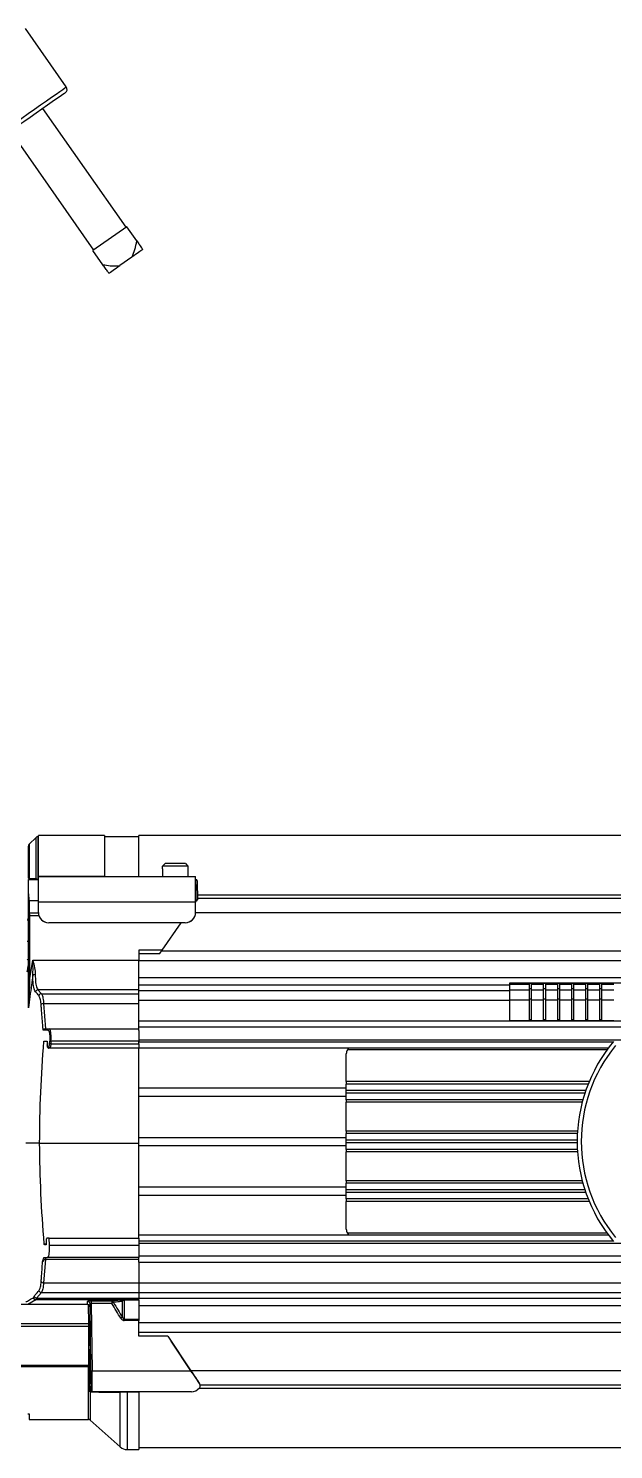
# Model space of a CAD drawing. Extents: x 7 to 135, y 1 to 99.
# Drawn here: x 16.62 to 23.69, y 41.61 to 58.79 of the extents above; entities that cross this region are included whole.
import ezdxf

# ---------------------------------------------------------------- set-up
doc = ezdxf.new("R2010")
doc.units = 0
doc.header["$MEASUREMENT"] = 0
doc.layers.add('OBJECT', color=7, linetype='CONTINUOUS')

msp = doc.modelspace()

# ---------------------------------------------------------------- linework, layer by layer
at = {"layer": 'OBJECT'}
for p, q in [((17.075, 58.079), (16.58, 58.787)), ((17.798, 56.383), (16.792, 57.82)), ((16.399, 57.544), (17.405, 56.108)), ((17.806, 56.389), (17.397, 56.102)), ((17.926, 56.217), (17.806, 56.389)), ((17.517, 55.93), (17.397, 56.102)), ((17.867, 56.023), (17.72, 55.919)), ((16.709, 49.006), (16.626, 48.923)), ((16.709, 48.509), (16.709, 49.006)), ((16.737, 49.015), (16.73, 49.015)), ((16.73, 49.015), (16.73, 48.502)), ((17.537, 49.028), (16.737, 49.028)), ((16.737, 48.538), (16.737, 49.028)), ((17.537, 49.028), (17.537, 48.538)), ((17.951, 49.015), (17.537, 49.015)), ((32.976, 49.028), (17.951, 49.028)), ((17.951, 48.533), (17.951, 49.028)), ((16.617, 48.527), (16.617, 48.902)), ((16.626, 48.923), (16.626, 48.509)), ((18.236, 48.627), (18.236, 48.533)), ((18.236, 48.627), (18.239, 48.627)), ((18.239, 48.659), (18.271, 48.69)), ((18.545, 48.659), (18.239, 48.659)), ((18.239, 48.627), (18.239, 48.659)), ((18.514, 48.69), (18.271, 48.69)), ((18.514, 48.69), (18.545, 48.659)), ((18.545, 48.659), (18.545, 48.627)), ((18.545, 48.627), (18.549, 48.627)), ((18.549, 48.533), (18.549, 48.627)), ((16.617, 48.497), (16.737, 48.497)), ((16.617, 48.323), (16.617, 48.497)), ((16.73, 48.502), (16.73, 48.497)), ((16.73, 48.502), (16.737, 48.502)), ((16.737, 48.533), (16.737, 48.538)), ((16.737, 48.538), (17.537, 48.538)), ((16.737, 48.226), (16.737, 48.533)), ((16.737, 48.533), (18.637, 48.533)), ((17.537, 48.538), (17.537, 48.533)), ((18.637, 48.226), (18.637, 48.533)), ((18.637, 48.497), (18.641, 48.497)), ((16.617, 47.276), (16.617, 48.323)), ((18.659, 48.312), (33.14, 48.312)), ((16.625, 48.243), (16.737, 48.243)), ((16.737, 48.226), (18.637, 48.226)), ((16.737, 48.1), (16.737, 48.226)), ((18.637, 48.243), (18.645, 48.243)), ((18.637, 48.223), (18.645, 48.234)), ((18.637, 48.1), (18.637, 48.226)), ((18.645, 48.234), (18.645, 48.243)), ((18.659, 48.273), (33.14, 48.273)), ((16.738, 48.089), (16.626, 48.089)), ((16.632, 48.062), (16.632, 47.276)), ((16.632, 48.062), (16.743, 48.062)), ((16.737, 48.099), (16.737, 48.1)), ((18.512, 47.975), (16.862, 47.975)), ((16.862, 47.975), (16.862, 47.974)), ((18.512, 47.974), (16.862, 47.974)), ((18.233, 47.645), (18.464, 47.974)), ((18.512, 47.974), (18.512, 47.975)), ((18.637, 48.1), (18.637, 48.099)), ((18.637, 48.098), (33.14, 48.098)), ((18.233, 47.645), (17.951, 47.645)), ((17.951, 47.645), (17.951, 47.602)), ((17.951, 47.602), (17.951, 47.523)), ((17.951, 47.602), (18.203, 47.602)), ((18.203, 47.602), (18.233, 47.645)), ((18.226, 47.636), (33.515, 47.636)), ((16.632, 47.276), (16.669, 47.523)), ((16.669, 47.523), (17.951, 47.523)), ((17.951, 47.414), (17.951, 47.523)), ((17.951, 47.517), (33.515, 47.517)), ((17.951, 47.311), (17.951, 47.414)), ((17.951, 47.224), (17.951, 47.311)), ((17.951, 47.311), (33.515, 47.311)), ((16.732, 47.165), (16.774, 47.117)), ((17.951, 47.165), (16.732, 47.165)), ((16.774, 47.117), (17.951, 47.117)), ((17.951, 47.157), (17.951, 47.224)), ((17.951, 47.224), (22.434, 47.224)), ((17.951, 47.039), (17.951, 47.157)), ((17.951, 47.157), (22.434, 47.157)), ((22.434, 47.249), (25.109, 47.249)), ((22.434, 47.231), (22.434, 47.249)), ((22.434, 47.231), (22.672, 47.231)), ((22.434, 47.164), (22.434, 47.231)), ((22.434, 47.164), (22.672, 47.164)), ((22.434, 47.043), (22.434, 47.164)), ((22.697, 47.24), (22.672, 47.24)), ((22.672, 47.174), (22.672, 47.24)), ((22.697, 47.174), (22.672, 47.174)), ((22.672, 47.049), (22.672, 47.174)), ((22.697, 47.174), (22.697, 47.24)), ((22.697, 47.231), (22.842, 47.231)), ((22.697, 47.049), (22.697, 47.174)), ((22.697, 47.164), (22.842, 47.164)), ((22.867, 47.24), (22.842, 47.24)), ((22.842, 47.174), (22.842, 47.24)), ((22.867, 47.174), (22.842, 47.174)), ((22.842, 47.049), (22.842, 47.174)), ((22.867, 47.174), (22.867, 47.24)), ((22.867, 47.231), (23.012, 47.231)), ((22.867, 47.049), (22.867, 47.174)), ((22.867, 47.164), (23.012, 47.164)), ((23.037, 47.24), (23.012, 47.24)), ((23.012, 47.174), (23.012, 47.24)), ((23.037, 47.174), (23.012, 47.174)), ((23.012, 47.049), (23.012, 47.174)), ((23.037, 47.174), (23.037, 47.24)), ((23.037, 47.231), (23.182, 47.231)), ((23.037, 47.049), (23.037, 47.174)), ((23.037, 47.164), (23.182, 47.164)), ((23.207, 47.24), (23.182, 47.24)), ((23.182, 47.174), (23.182, 47.24)), ((23.207, 47.174), (23.182, 47.174)), ((23.182, 47.049), (23.182, 47.174)), ((23.207, 47.174), (23.207, 47.24)), ((23.207, 47.231), (23.352, 47.231)), ((23.207, 47.049), (23.207, 47.174)), ((23.207, 47.164), (23.352, 47.164)), ((23.377, 47.24), (23.352, 47.24)), ((23.352, 47.174), (23.352, 47.24)), ((23.377, 47.174), (23.352, 47.174)), ((23.352, 47.049), (23.352, 47.174)), ((23.377, 47.174), (23.377, 47.24)), ((23.377, 47.231), (23.522, 47.231)), ((23.377, 47.049), (23.377, 47.174)), ((23.377, 47.164), (23.522, 47.164)), ((23.547, 47.24), (23.522, 47.24)), ((23.522, 47.174), (23.522, 47.24)), ((23.547, 47.174), (23.522, 47.174)), ((23.522, 47.049), (23.522, 47.174)), ((23.547, 47.174), (23.547, 47.24)), ((23.547, 47.231), (23.692, 47.231)), ((23.547, 47.049), (23.547, 47.174)), ((23.547, 47.164), (23.692, 47.164)), ((16.617, 46.958), (16.617, 46.96)), ((16.617, 46.958), (16.617, 46.96)), ((16.617, 46.958), (16.617, 46.958)), ((16.617, 46.958), (16.617, 46.958)), ((16.8, 46.999), (16.824, 46.691)), ((16.8, 46.999), (17.951, 46.999)), ((17.951, 46.79), (17.951, 47.039)), ((17.951, 47.039), (22.434, 47.039)), ((22.434, 46.794), (22.434, 47.043)), ((22.434, 47.043), (22.672, 47.043)), ((22.697, 47.049), (22.672, 47.049)), ((22.672, 46.8), (22.672, 47.049)), ((22.697, 46.8), (22.697, 47.049)), ((22.697, 47.043), (22.842, 47.043)), ((22.867, 47.049), (22.842, 47.049)), ((22.842, 46.8), (22.842, 47.049)), ((22.867, 46.8), (22.867, 47.049)), ((22.867, 47.043), (23.012, 47.043)), ((23.037, 47.049), (23.012, 47.049)), ((23.012, 46.8), (23.012, 47.049)), ((23.037, 46.8), (23.037, 47.049)), ((23.037, 47.043), (23.182, 47.043)), ((23.207, 47.049), (23.182, 47.049)), ((23.182, 46.8), (23.182, 47.049)), ((23.207, 46.8), (23.207, 47.049)), ((23.207, 47.043), (23.352, 47.043)), ((23.377, 47.049), (23.352, 47.049)), ((23.352, 46.8), (23.352, 47.049)), ((23.377, 46.8), (23.377, 47.049)), ((23.377, 47.043), (23.522, 47.043)), ((23.547, 47.049), (23.522, 47.049)), ((23.522, 46.8), (23.522, 47.049)), ((23.547, 46.8), (23.547, 47.049)), ((23.547, 47.043), (23.692, 47.043)), ((17.951, 46.711), (17.951, 46.79)), ((17.951, 46.79), (24.161, 46.79)), ((22.434, 46.79), (22.434, 46.794)), ((22.434, 46.794), (22.672, 46.794)), ((22.434, 46.79), (24.161, 46.79)), ((22.672, 46.794), (22.672, 46.8)), ((22.697, 46.8), (22.672, 46.8)), ((22.697, 46.794), (22.697, 46.8)), ((22.697, 46.794), (22.842, 46.794)), ((22.842, 46.794), (22.842, 46.8)), ((22.867, 46.8), (22.842, 46.8)), ((22.867, 46.794), (22.867, 46.8)), ((22.867, 46.794), (23.012, 46.794)), ((23.012, 46.794), (23.012, 46.8)), ((23.037, 46.8), (23.012, 46.8)), ((23.037, 46.794), (23.037, 46.8)), ((23.037, 46.794), (23.182, 46.794)), ((23.182, 46.794), (23.182, 46.8)), ((23.207, 46.8), (23.182, 46.8)), ((23.207, 46.794), (23.207, 46.8)), ((23.207, 46.794), (23.352, 46.794)), ((23.352, 46.794), (23.352, 46.8)), ((23.377, 46.8), (23.352, 46.8)), ((23.377, 46.794), (23.377, 46.8)), ((23.377, 46.794), (23.522, 46.794)), ((23.522, 46.794), (23.522, 46.8)), ((23.547, 46.8), (23.522, 46.8)), ((23.547, 46.794), (23.547, 46.8)), ((23.547, 46.794), (23.692, 46.794)), ((16.866, 46.691), (17.951, 46.691)), ((24.052, 46.711), (17.951, 46.711)), ((17.951, 46.67), (17.951, 46.711)), ((17.951, 46.67), (17.951, 46.544)), ((16.844, 46.541), (16.842, 46.511)), ((16.876, 46.46), (16.863, 46.46)), ((16.873, 46.512), (16.875, 46.544)), ((17.951, 46.46), (16.876, 46.46)), ((16.889, 46.544), (16.887, 46.511)), ((16.887, 46.511), (17.951, 46.511)), ((17.951, 46.544), (16.889, 46.544)), ((17.951, 46.561), (23.883, 46.561)), ((17.951, 46.511), (17.951, 46.544)), ((17.951, 46.534), (23.683, 46.534)), ((17.951, 46.511), (17.951, 46.46)), ((17.951, 46.459), (17.951, 46.46)), ((23.623, 46.459), (17.951, 46.459)), ((17.951, 45.98), (17.951, 46.459)), ((23.609, 46.439), (20.471, 46.439)), ((20.458, 46.056), (20.458, 46.389)), ((23.392, 46.056), (20.458, 46.056)), ((20.458, 46.056), (20.458, 46.025)), ((17.951, 45.98), (20.458, 45.98)), ((17.951, 45.88), (17.951, 45.98)), ((17.951, 45.88), (20.458, 45.88)), ((17.951, 45.38), (17.951, 45.88)), ((20.458, 45.946), (20.458, 46.025)), ((23.38, 46.025), (20.458, 46.025)), ((23.35, 45.946), (20.458, 45.946)), ((20.458, 45.914), (20.458, 45.946)), ((20.458, 45.835), (20.458, 45.914)), ((23.34, 45.914), (20.458, 45.914)), ((23.316, 45.835), (20.458, 45.835)), ((20.458, 45.835), (20.458, 45.804)), ((23.307, 45.804), (20.458, 45.804)), ((20.458, 45.456), (20.458, 45.804)), ((17.951, 45.38), (20.458, 45.38)), ((17.951, 45.28), (17.951, 45.38)), ((23.251, 45.456), (20.458, 45.456)), ((20.458, 45.456), (20.458, 45.425)), ((20.458, 45.346), (20.458, 45.425)), ((23.249, 45.425), (20.458, 45.425)), ((16.752, 45.31), (16.587, 45.31)), ((16.752, 45.31), (16.587, 45.31)), ((16.752, 45.31), (17.951, 45.31)), ((17.951, 45.28), (20.458, 45.28)), ((17.951, 44.78), (17.951, 45.28)), ((23.247, 45.346), (20.458, 45.346)), ((20.458, 45.314), (20.458, 45.346)), ((20.458, 45.235), (20.458, 45.314)), ((23.247, 45.314), (20.458, 45.314)), ((23.249, 45.235), (20.458, 45.235)), ((20.458, 45.235), (20.458, 45.204)), ((23.251, 45.204), (20.458, 45.204)), ((20.458, 44.856), (20.458, 45.204)), ((23.307, 44.856), (20.458, 44.856)), ((20.458, 44.856), (20.458, 44.825)), ((17.951, 44.78), (20.458, 44.78)), ((17.951, 44.68), (17.951, 44.78)), ((17.951, 44.68), (20.458, 44.68)), ((17.951, 44.201), (17.951, 44.68)), ((20.458, 44.746), (20.458, 44.825)), ((23.316, 44.825), (20.458, 44.825)), ((23.34, 44.746), (20.458, 44.746)), ((20.458, 44.714), (20.458, 44.746)), ((20.458, 44.635), (20.458, 44.714)), ((23.35, 44.714), (20.458, 44.714)), ((23.38, 44.635), (20.458, 44.635)), ((20.458, 44.635), (20.458, 44.604)), ((23.392, 44.604), (20.458, 44.604)), ((20.458, 44.271), (20.458, 44.604)), ((16.866, 44.16), (17.951, 44.16)), ((16.871, 44.076), (16.866, 44.16)), ((17.951, 44.201), (23.623, 44.201)), ((17.951, 44.16), (17.951, 44.201)), ((17.951, 44.16), (17.951, 44.076)), ((23.609, 44.221), (20.471, 44.221)), ((16.808, 44.094), (16.833, 44.094)), ((16.832, 44.111), (16.833, 44.094)), ((16.871, 44.076), (17.951, 44.076)), ((23.683, 44.126), (17.951, 44.126)), ((17.951, 44.099), (23.883, 44.099)), ((17.951, 44.076), (17.951, 43.929)), ((16.822, 43.904), (16.8, 43.621)), ((16.822, 43.904), (16.822, 43.929)), ((17.951, 43.904), (16.822, 43.904)), ((17.951, 43.929), (16.845, 43.929)), ((17.951, 43.949), (24.052, 43.949)), ((17.951, 43.929), (17.951, 43.929)), ((17.951, 43.87), (17.951, 43.929)), ((17.951, 43.87), (17.951, 43.621)), ((17.951, 43.87), (24.161, 43.87)), ((16.774, 43.503), (16.716, 43.436)), ((16.774, 43.503), (17.951, 43.503)), ((16.8, 43.621), (17.951, 43.621)), ((17.951, 43.621), (17.951, 43.503)), ((17.951, 43.621), (24.751, 43.621)), ((17.951, 43.503), (17.951, 43.436)), ((17.951, 43.503), (32.969, 43.503)), ((17.329, 43.359), (16.438, 43.359)), ((16.706, 43.417), (16.611, 43.36)), ((16.677, 43.443), (16.687, 43.462)), ((16.716, 43.436), (16.706, 43.42)), ((16.706, 43.42), (17.758, 43.42)), ((16.706, 43.42), (16.706, 43.417)), ((17.732, 43.417), (16.706, 43.417)), ((16.716, 43.436), (17.951, 43.436)), ((17.329, 43.359), (17.332, 43.396)), ((17.346, 43.129), (17.344, 43.355)), ((17.362, 43.367), (17.359, 43.331)), ((17.359, 43.331), (17.361, 43.129)), ((17.372, 42.558), (17.362, 43.367)), ((17.377, 43.402), (17.625, 43.402)), ((17.377, 43.402), (17.377, 43.372)), ((17.625, 43.372), (17.377, 43.372)), ((17.377, 43.372), (17.387, 42.558)), ((17.625, 43.402), (17.732, 43.417)), ((17.625, 43.402), (17.625, 43.372)), ((17.732, 43.417), (17.733, 43.417)), ((17.753, 43.399), (17.752, 43.399)), ((17.753, 43.205), (17.753, 43.399)), ((17.773, 43.422), (17.951, 43.422)), ((17.773, 43.422), (17.773, 43.41)), ((17.951, 43.41), (17.773, 43.41)), ((17.773, 43.41), (17.773, 43.182)), ((17.951, 43.436), (17.951, 43.422)), ((17.951, 43.436), (33.512, 43.436)), ((17.951, 43.41), (17.951, 43.422)), ((17.951, 43.41), (17.951, 43.182)), ((17.951, 43.349), (33.515, 43.349)), ((16.016, 43.129), (17.346, 43.129)), ((17.773, 43.182), (17.951, 43.182)), ((17.773, 43.166), (17.773, 43.182)), ((17.951, 43.166), (17.773, 43.166)), ((17.951, 43.182), (17.951, 43.166)), ((17.951, 42.975), (17.951, 43.166)), ((17.951, 43.143), (33.515, 43.143)), ((17.347, 43.092), (16.017, 43.092)), ((17.951, 43.024), (33.515, 43.024)), ((18.301, 42.975), (17.951, 42.975)), ((18.301, 42.975), (18.58, 42.558)), ((18.301, 42.975), (18.341, 42.916)), ((18.597, 42.533), (18.341, 42.916)), ((17.346, 42.613), (16.016, 42.613)), ((16.017, 42.627), (17.347, 42.627)), ((17.344, 42.609), (17.346, 42.613)), ((16.165, 42.609), (17.344, 42.609)), ((17.344, 42.604), (16.165, 42.604)), ((17.361, 42.599), (17.359, 42.595)), ((17.387, 42.558), (18.58, 42.558)), ((18.578, 42.562), (33.515, 42.562)), ((18.683, 42.404), (18.66, 42.44)), ((17.345, 42.316), (17.341, 42.331)), ((17.345, 41.97), (17.345, 42.316)), ((17.356, 42.317), (17.372, 42.317)), ((17.356, 42.317), (17.358, 42.31)), ((17.365, 42.302), (17.365, 41.962)), ((17.387, 42.303), (17.371, 42.303)), ((18.588, 42.303), (17.387, 42.303)), ((17.726, 41.637), (17.726, 42.297)), ((17.809, 42.303), (17.809, 42.3)), ((17.951, 42.3), (17.809, 42.3)), ((17.809, 42.3), (17.809, 41.605)), ((17.951, 42.3), (17.951, 42.303)), ((17.951, 42.3), (17.951, 41.605)), ((18.682, 42.348), (33.515, 42.348)), ((18.691, 42.387), (33.524, 42.387)), ((16.625, 41.97), (17.345, 41.97)), ((17.365, 41.962), (17.726, 41.637)), ((17.809, 41.605), (17.951, 41.605)), ((17.951, 41.632), (32.97, 41.632))]:
    msp.add_line(p, q, dxfattribs=at)
at = {"layer": 'OBJECT', "flags": 128}
for points in [[(16.107, 57.401), (16.146, 57.428), (16.194, 57.462), (16.251, 57.502), (16.315, 57.547), (16.386, 57.596), (16.46, 57.649), (16.537, 57.702), (16.615, 57.757), (16.691, 57.81), (16.765, 57.862), (16.834, 57.91), (16.897, 57.954), (16.952, 57.993), (16.998, 58.025), (17.034, 58.05), (17.059, 58.068), (17.073, 58.077), (17.075, 58.079)], [(17.063, 58.01), (17.063, 58.009), (17.053, 58.002), (17.032, 57.988), (16.999, 57.965), (16.957, 57.935), (16.905, 57.899), (16.846, 57.858), (16.78, 57.812), (16.71, 57.762), (16.637, 57.711), (16.563, 57.659), (16.489, 57.608), (16.418, 57.558), (16.352, 57.512), (16.292, 57.47), (16.239, 57.433), (16.196, 57.402), (16.162, 57.379)], [(17.998, 56.114), (17.989, 56.108), (17.977, 56.1), (17.963, 56.09), (17.948, 56.079), (17.93, 56.066), (17.91, 56.053), (17.889, 56.038), (17.867, 56.023)], [(17.589, 55.828), (17.598, 55.834), (17.61, 55.842), (17.624, 55.852), (17.64, 55.863), (17.657, 55.876), (17.677, 55.889), (17.698, 55.904), (17.72, 55.919)], [(18.645, 48.243), (18.644, 48.293), (18.643, 48.341), (18.643, 48.385), (18.642, 48.423), (18.641, 48.455), (18.641, 48.478), (18.641, 48.493), (18.641, 48.497)], [(18.656, 48.483), (18.656, 48.478), (18.656, 48.466), (18.656, 48.445), (18.657, 48.417), (18.657, 48.382), (18.658, 48.343), (18.659, 48.3), (18.66, 48.255)], [(18.651, 48.243), (18.649, 48.24), (18.647, 48.237), (18.645, 48.234)], [(16.602, 47.528), (16.605, 47.529), (16.608, 47.529), (16.611, 47.53), (16.613, 47.531), (16.615, 47.533), (16.616, 47.534), (16.617, 47.536), (16.617, 47.538)], [(16.849, 46.476), (16.856, 46.476), (16.861, 46.476)], [(17.362, 43.082), (17.361, 43.084), (17.361, 43.086), (17.359, 43.087), (17.357, 43.089), (17.355, 43.09), (17.352, 43.091), (17.35, 43.091), (17.347, 43.092)], [(16.627, 42.034), (16.626, 41.998), (16.625, 41.977), (16.625, 41.97)]]:
    msp.add_lwpolyline(points, dxfattribs=at)
at = {"layer": 'OBJECT'}
for centre, radius, start, end in [((17.034, 58.051), 0.05, 305, 35), ((16.73, 48.985), 0.03, 90, 135), ((16.647, 48.902), 0.03, 135, 180), ((16.603, 48.525), 0.0279, 299.7453, 324.1563), ((16.687, 48.523), 0.026, 270.9613, 326.4778), ((18.641, 48.482), 0.015, 1, 90), ((18.657, 47.576), 0.667, 90.4498, 91.0128), ((16.602, 48.025), 0.015, 269.9947, 359.9986), ((16.862, 48.1), 0.125, 180.0043, 270.0045), ((16.862, 48.099), 0.125, 180.0044, 270.0043), ((18.512, 48.1), 0.125, 269.9955, 359.9957), ((18.512, 48.099), 0.125, 269.9957, 359.9956), ((16.604, 47.764), 0.0134, 261.7985, 348.2604), ((16.629, 47.061), 0.215, 89.0015, 92.9994), ((16.695, 47.315), 0.0337, 82.2582, 136.3967), ((16.734, 47.134), 0.0311, 92.8933, 169.6359), ((16.775, 47.086), 0.0311, 93.0122, 170.0561), ((16.798, 46.966), 0.0329, 86.9804, 145.8393), ((16.866, 46.676), 0.0147, 90.8128, 176.2469), ((16.863, 46.475), 0.0148, 175.1373, 268.9777), ((16.876, 46.475), 0.0148, 175.1822, 268.9752), ((16.86, 46.162), 0.35, 85.6259, 87.9997), ((16.862, 46.195), 0.35, 85.5197, 87.8954), ((20.558, 46.389), 0.1, 150.0194, 180), ((20.558, 46.389), 0.1, 135.5564, 150.0194), ((25.127, 45.33), 1.88, 139.9797, 220.0203), ((25.127, 45.33), 1.83, 140.7055, 219.2945), ((20.558, 44.271), 0.1, 180, 210), ((20.558, 44.271), 0.1, 210, 224.4671), ((16.775, 43.534), 0.0311, 189.944, 266.9881), ((16.798, 43.654), 0.0329, 214.1608, 273.019), ((16.708, 43.451), 0.0316, 196.1308, 267.5029), ((16.707, 43.447), 0.0304, 188.6581, 267.9233), ((16.717, 43.467), 0.031, 190.5377, 267.157), ((17.332, 43.366), 0.0299, 1.0163, 90.1185), ((17.62, 43.376), 0.0261, 17.5853, 79.3111), ((18.306, 42.203), 1.353, 119.2339, 120.2129), ((17.727, 43.391), 0.0262, 16.6677, 78.9656), ((17.728, 43.391), 0.0264, 17.0332, 78.6919), ((17.733, 43.395), 0.0351, 21.1953, 44.1065), ((17.353, 42.908), 0.221, 87.7647, 91.6492), ((18.446, 42.044), 1.353, 120.8323, 121.8276), ((17.346, 42.598), 0.015, 0.723, 89.9874), ((17.348, 42.613), 0.0137, 9.5161, 96.1733), ((17.344, 42.594), 0.015, 0.7224, 89.988), ((17.345, 42.59), 0.0139, 7.6802, 95.0603), ((17.381, 42.779), 0.221, 267.7653, 271.6486), ((17.342, 42.316), 0.0143, 4.4607, 92.8146), ((17.347, 42.303), 0.0132, 31.4183, 98.1574), ((17.36, 42.301), 0.00524, 18.6921, 55.8601), ((17.371, 42.29), 0.0129, 37.7391, 89.2434), ((17.387, 42.318), 0.015, 180.7058, 269.9978), ((17.715, 42.29), 0.0121, 31.1643, 88.424), ((17.345, 41.94), 0.03, 48, 90), ((17.809, 41.73), 0.125, 228, 270)]:
    msp.add_arc(centre, radius, start, end, dxfattribs=at)
for centre, major_axis, ratio, start_param, end_param in [((16.632, 52.935), (0, 5.333), 0.002813, 2.646396, 2.711134), ((17.329, 43.329), (0.0024, 0.0302), 0.990393, 5.843754, 6.360866), ((17.377, 43.396), (0.045, 0), 0.122815, 1.572523, 3.130765), ((17.377, 43.366), (0.015, -0.0005), 0.402762, 1.588539, 3.146781), ((17.345, 43.13), (-0.0009, 0.06), 0.015425, 4.020593, 4.694698), ((17.36, 43.13), (-0.0009, 0.075), 0.012341, 4.020679, 4.694783), ((17.285, 45.33), (-0.044, 3.51), 0.012393, 3.833308, 4.020677), ((17.3, 45.33), (-0.044, 3.525), 0.012341, 3.934908, 4.020679), ((17.366, 42.662), (-0.003, 0.25), 0.012341, 0.899271, 6.954406), ((17.3, 45.33), (-0.044, 3.525), 0.012341, 3.833309, 3.918769), ((17.345, 42.673), (-0.0009, 0.06), 0.015425, 3.158808, 3.833223), ((17.36, 42.673), (-0.0009, 0.075), 0.012341, 3.158894, 3.833309), ((17.285, 45.33), (-0.042, 3.36), 0.012396, 3.608985, 3.765748), ((17.344, 42.579), (-0.0002, 0.03), 0.006171, 0.017415, 0.624271), ((17.3, 45.33), (-0.042, 3.375), 0.012341, 3.608987, 3.76575), ((17.359, 42.58), (-0.0002, 0.015), 0.012341, 0.017301, 0.624157), ((17.369, 42.562), (-0.003, 0.245), 0.012341, 3.14144, 4.694783), ((17.384, 42.563), (-0.003, 0.26), 0.011629, 3.141457, 4.6948), ((18.58, 42.563), (-0.174, 0.26), 0.008062, 1.582865, 2.220336), ((18.597, 42.536), (-0.11, 0.165), 0.008062, 1.582865, 2.18269), ((18.588, 42.563), (0, 0.26), 0.639661, 3.141593, 3.755929)]:
    msp.add_ellipse(centre, major_axis=major_axis, ratio=ratio, start_param=start_param, end_param=end_param, dxfattribs=at)
for points, knots in [([(17.867, 56.023), (17.881, 56.053), (17.908, 56.115), (17.92, 56.182), (17.926, 56.217)], [0, 0, 0, 0, 0.480505, 1, 1, 1, 1]), ([(17.926, 56.217), (17.937, 56.202), (17.96, 56.169), (17.985, 56.134), (17.996, 56.118), (17.998, 56.114)], [0, 0, 0, 0, 0.3769519, 0.8637501, 1, 1, 1, 1]), ([(17.517, 55.93), (17.546, 55.926), (17.606, 55.916), (17.674, 55.913), (17.712, 55.918), (17.72, 55.919)], [0, 0, 0, 0, 0.43872, 0.883112, 1, 1, 1, 1]), ([(17.589, 55.828), (17.585, 55.833), (17.574, 55.849), (17.549, 55.884), (17.528, 55.915), (17.517, 55.93)], [0, 0, 0, 0, 0.205666, 0.600109, 1, 1, 1, 1]), ([(16.617, 48.527), (16.618, 48.525), (16.618, 48.518), (16.623, 48.512), (16.626, 48.509)], [0, 0, 0, 0, 0.430842, 1, 1, 1, 1]), ([(16.617, 48.514), (16.617, 48.519), (16.617, 48.523), (16.617, 48.527), (16.617, 48.527)], [0, 0, 0, 0, 0.984388, 1, 1, 1, 1]), ([(16.626, 48.509), (16.635, 48.509), (16.661, 48.509), (16.689, 48.509), (16.709, 48.509)], [0, 0, 0, 0, 0.317174, 1, 1, 1, 1]), ([(16.709, 48.509), (16.71, 48.508), (16.712, 48.506), (16.717, 48.504), (16.723, 48.502), (16.727, 48.502), (16.729, 48.502), (16.73, 48.502)], [0, 0, 0, 0, 0.266162, 0.648888, 0.85682, 0.941656, 1, 1, 1, 1]), ([(16.617, 48.323), (16.618, 48.314), (16.62, 48.288), (16.623, 48.26), (16.625, 48.243)], [0, 0, 0, 0, 0.364087, 1, 1, 1, 1]), ([(18.66, 48.255), (18.66, 48.254), (18.659, 48.254), (18.658, 48.252), (18.655, 48.248), (18.653, 48.245), (18.651, 48.243)], [0, 0, 0, 0, 0.176636, 0.351696, 0.634342, 1, 1, 1, 1]), ([(16.617, 48.025), (16.617, 48.024), (16.617, 48.022), (16.613, 48.019), (16.608, 48.017), (16.605, 48.016), (16.604, 48.016)], [0, 0, 0, 0, 0.223029, 0.632159, 0.914543, 1, 1, 1, 1]), ([(16.626, 48.089), (16.628, 48.08), (16.63, 48.071), (16.632, 48.062), (16.632, 48.062)], [0, 0, 0, 0, 0.976643, 1, 1, 1, 1]), ([(16.602, 47.38), (16.605, 47.395), (16.608, 47.416), (16.613, 47.439), (16.615, 47.448), (16.616, 47.453), (16.616, 47.454), (16.617, 47.455), (16.617, 47.455), (16.617, 47.455), (16.617, 47.454), (16.617, 47.454), (16.617, 47.453)], [0, 0, 0, 0, 0.555377, 0.755678, 0.855921, 0.906159, 0.931393, 0.942807, 0.954331, 0.964422, 0.978317, 1, 1, 1, 1]), ([(16.669, 47.523), (16.669, 47.523), (16.677, 47.492), (16.694, 47.432), (16.698, 47.376), (16.7, 47.349)], [0, 0, 0, 0, 0.004206, 0.5141, 1, 1, 1, 1]), ([(16.671, 47.339), (16.672, 47.368), (16.674, 47.428), (16.67, 47.491), (16.669, 47.523), (16.669, 47.523)], [0, 0, 0, 0, 0.4827772, 0.9956769, 1, 1, 1, 1]), ([(16.617, 46.96), (16.617, 46.961), (16.617, 46.968), (16.617, 46.984), (16.617, 47.057), (16.617, 47.156), (16.617, 47.246), (16.617, 47.276)], [0, 0, 0, 0, 0.014234, 0.068612, 0.151705, 0.717441, 1, 1, 1, 1]), ([(16.671, 47.339), (16.665, 47.3), (16.646, 47.168), (16.63, 47.037), (16.618, 46.945)], [0, 0, 0, 0, 0.298972, 1, 1, 1, 1]), ([(16.632, 47.276), (16.631, 47.246), (16.627, 47.157), (16.623, 47.059), (16.62, 46.986), (16.619, 46.968), (16.618, 46.956), (16.618, 46.949), (16.618, 46.946), (16.618, 46.945)], [0, 0, 0, 0, 0.268658, 0.805903, 0.884275, 0.935243, 0.969752, 0.993306, 1, 1, 1, 1]), ([(16.703, 47.139), (16.698, 47.147), (16.686, 47.166), (16.672, 47.229), (16.671, 47.302), (16.671, 47.339)], [0, 0, 0, 0, 0.225818, 0.612729, 1, 1, 1, 1]), ([(16.7, 47.349), (16.7, 47.315), (16.701, 47.248), (16.715, 47.189), (16.727, 47.172), (16.732, 47.165)], [0, 0, 0, 0, 0.38674, 0.7737, 1, 1, 1, 1]), ([(16.745, 47.092), (16.741, 47.096), (16.727, 47.112), (16.713, 47.128), (16.703, 47.139)], [0, 0, 0, 0, 0.283442, 1, 1, 1, 1]), ([(16.771, 46.985), (16.771, 46.988), (16.769, 47.016), (16.762, 47.062), (16.75, 47.082), (16.745, 47.092)], [0, 0, 0, 0, 0.055698, 0.528179, 1, 1, 1, 1]), ([(16.774, 47.117), (16.779, 47.106), (16.791, 47.084), (16.798, 47.033), (16.8, 47.002), (16.8, 46.999)], [0, 0, 0, 0, 0.471497, 0.944245, 1, 1, 1, 1]), ([(16.618, 46.945), (16.618, 46.945), (16.617, 46.949), (16.617, 46.954), (16.617, 46.958)], [0, 0, 0, 0, 0.03308, 1, 1, 1, 1]), ([(16.795, 46.677), (16.795, 46.682), (16.793, 46.703), (16.785, 46.788), (16.777, 46.886), (16.772, 46.968), (16.771, 46.985)], [0, 0, 0, 0, 0.044596, 0.202192, 0.832595, 1, 1, 1, 1]), ([(16.795, 46.677), (16.795, 46.677), (16.796, 46.679), (16.797, 46.682), (16.801, 46.687), (16.808, 46.69), (16.812, 46.691), (16.815, 46.691)], [0, 0, 0, 0, 0.008356, 0.186426, 0.481884, 0.747042, 1, 1, 1, 1]), ([(16.851, 46.677), (16.85, 46.677), (16.831, 46.677), (16.813, 46.677), (16.795, 46.677)], [0, 0, 0, 0, 0.063733, 1, 1, 1, 1]), ([(16.815, 46.691), (16.83, 46.691), (16.847, 46.691), (16.864, 46.691), (16.866, 46.691)], [0, 0, 0, 0, 0.930023, 1, 1, 1, 1]), ([(16.851, 46.677), (16.854, 46.676), (16.86, 46.675), (16.868, 46.658), (16.874, 46.628), (16.877, 46.589), (16.876, 46.559), (16.875, 46.544)], [0, 0, 0, 0, 0.161508, 0.374624, 0.583394, 0.791695, 1, 1, 1, 1]), ([(16.889, 46.544), (16.89, 46.56), (16.892, 46.593), (16.889, 46.636), (16.883, 46.669), (16.875, 46.688), (16.868, 46.69), (16.866, 46.691)], [0, 0, 0, 0, 0.208662, 0.417283, 0.626122, 0.838941, 1, 1, 1, 1]), ([(16.752, 45.31), (16.755, 45.515), (16.76, 45.926), (16.789, 46.336), (16.804, 46.541)], [0, 0, 0, 0, 0.499601, 1, 1, 1, 1]), ([(16.804, 46.541), (16.811, 46.541), (16.825, 46.541), (16.839, 46.541), (16.844, 46.541)], [0, 0, 0, 0, 0.571196, 1, 1, 1, 1]), ([(16.842, 46.511), (16.842, 46.506), (16.841, 46.496), (16.843, 46.481), (16.845, 46.471), (16.852, 46.464), (16.858, 46.46), (16.862, 46.46), (16.863, 46.46)], [0, 0, 0, 0, 0.199511, 0.422181, 0.692012, 0.819189, 0.932948, 1, 1, 1, 1]), ([(16.842, 46.511), (16.842, 46.509), (16.842, 46.502), (16.842, 46.493), (16.843, 46.483), (16.846, 46.477), (16.848, 46.476), (16.849, 46.476)], [0, 0, 0, 0, 0.131882, 0.34099, 0.55715, 0.778708, 1, 1, 1, 1]), ([(16.861, 46.476), (16.862, 46.476), (16.864, 46.477), (16.867, 46.481), (16.869, 46.49), (16.872, 46.5), (16.872, 46.508), (16.873, 46.512)], [0, 0, 0, 0, 0.160433, 0.37763, 0.588082, 0.793922, 1, 1, 1, 1]), ([(16.887, 46.511), (16.887, 46.505), (16.886, 46.494), (16.884, 46.479), (16.881, 46.468), (16.878, 46.461), (16.876, 46.46), (16.876, 46.46)], [0, 0, 0, 0, 0.207762, 0.414246, 0.624283, 0.84038, 1, 1, 1, 1]), ([(16.808, 44.094), (16.793, 44.296), (16.762, 44.701), (16.756, 45.107), (16.752, 45.31)], [0, 0, 0, 0, 0.499636, 1, 1, 1, 1]), ([(16.841, 44.16), (16.84, 44.159), (16.837, 44.158), (16.833, 44.149), (16.831, 44.136), (16.831, 44.123), (16.832, 44.114), (16.832, 44.111)], [0, 0, 0, 0, 0.223869, 0.447946, 0.666477, 0.87781, 1, 1, 1, 1]), ([(16.866, 44.16), (16.862, 44.16), (16.854, 44.16), (16.846, 44.16), (16.841, 44.16)], [0, 0, 0, 0, 0.3905605, 1, 1, 1, 1]), ([(16.813, 44.079), (16.812, 44.079), (16.812, 44.08), (16.81, 44.082), (16.809, 44.086), (16.808, 44.09), (16.808, 44.093), (16.808, 44.094)], [0, 0, 0, 0, 0.226686, 0.453364, 0.679407, 0.900072, 1, 1, 1, 1]), ([(16.83, 44.079), (16.829, 44.079), (16.823, 44.079), (16.818, 44.079), (16.813, 44.079)], [0, 0, 0, 0, 0.1773761, 1, 1, 1, 1]), ([(16.833, 44.094), (16.833, 44.092), (16.833, 44.089), (16.833, 44.085), (16.832, 44.081), (16.831, 44.079), (16.831, 44.079), (16.83, 44.079)], [0, 0, 0, 0, 0.207837, 0.415673, 0.624063, 0.837156, 1, 1, 1, 1]), ([(16.845, 43.929), (16.849, 43.931), (16.858, 43.934), (16.867, 43.961), (16.872, 43.999), (16.874, 44.041), (16.872, 44.067), (16.871, 44.076)], [0, 0, 0, 0, 0.223196, 0.446599, 0.664642, 0.876161, 1, 1, 1, 1]), ([(16.771, 43.635), (16.772, 43.651), (16.777, 43.731), (16.784, 43.811), (16.789, 43.874)], [0, 0, 0, 0, 0.202571, 1, 1, 1, 1]), ([(16.789, 43.874), (16.789, 43.875), (16.791, 43.884), (16.794, 43.902), (16.8, 43.924), (16.806, 43.928), (16.808, 43.929)], [0, 0, 0, 0, 0.003023, 0.359808, 0.733933, 1, 1, 1, 1]), ([(16.822, 43.904), (16.82, 43.904), (16.817, 43.903), (16.811, 43.901), (16.804, 43.896), (16.796, 43.888), (16.792, 43.881), (16.79, 43.876), (16.789, 43.874)], [0, 0, 0, 0, 0.081751, 0.146221, 0.327809, 0.563998, 0.877567, 1, 1, 1, 1]), ([(16.808, 43.929), (16.818, 43.929), (16.83, 43.929), (16.842, 43.929), (16.845, 43.929)], [0, 0, 0, 0, 0.74755, 1, 1, 1, 1]), ([(16.687, 43.462), (16.691, 43.466), (16.71, 43.488), (16.729, 43.511), (16.745, 43.528)], [0, 0, 0, 0, 0.2030193, 1, 1, 1, 1]), ([(16.745, 43.528), (16.746, 43.529), (16.753, 43.538), (16.764, 43.566), (16.769, 43.612), (16.771, 43.635)], [0, 0, 0, 0, 0.070987, 0.53521, 1, 1, 1, 1]), ([(16.8, 43.621), (16.798, 43.595), (16.793, 43.544), (16.782, 43.513), (16.775, 43.504), (16.774, 43.503)], [0, 0, 0, 0, 0.465109, 0.929104, 1, 1, 1, 1]), ([(16.587, 43.389), (16.59, 43.39), (16.608, 43.402), (16.638, 43.42), (16.666, 43.436), (16.677, 43.443)], [0, 0, 0, 0, 0.0995, 0.633978, 1, 1, 1, 1]), ([(17.359, 43.331), (17.359, 43.331), (17.359, 43.335), (17.357, 43.341), (17.352, 43.349), (17.348, 43.353), (17.345, 43.355), (17.344, 43.355)], [0, 0, 0, 0, 0.006516, 0.399116, 0.685871, 0.902959, 1, 1, 1, 1]), ([(17.733, 43.193), (17.715, 43.222), (17.679, 43.281), (17.644, 43.341), (17.625, 43.372)], [0, 0, 0, 0, 0.47917, 1, 1, 1, 1]), ([(17.752, 43.399), (17.739, 43.397), (17.703, 43.392), (17.668, 43.387), (17.645, 43.384)], [0, 0, 0, 0, 0.366785, 1, 1, 1, 1]), ([(17.645, 43.384), (17.664, 43.353), (17.699, 43.293), (17.735, 43.234), (17.753, 43.205)], [0, 0, 0, 0, 0.520785, 1, 1, 1, 1]), ([(17.733, 43.417), (17.739, 43.418), (17.747, 43.418), (17.756, 43.42), (17.758, 43.42)], [0, 0, 0, 0, 0.737823, 1, 1, 1, 1]), ([(17.765, 43.408), (17.764, 43.407), (17.759, 43.404), (17.756, 43.401), (17.753, 43.399)], [0, 0, 0, 0, 0.233456, 1, 1, 1, 1]), ([(17.758, 43.42), (17.761, 43.421), (17.766, 43.422), (17.772, 43.422), (17.773, 43.422)], [0, 0, 0, 0, 0.750108, 1, 1, 1, 1]), ([(17.773, 43.41), (17.772, 43.41), (17.77, 43.41), (17.768, 43.409), (17.766, 43.408), (17.765, 43.408)], [0, 0, 0, 0, 0.237492, 0.744544, 1, 1, 1, 1]), ([(17.733, 43.193), (17.733, 43.193), (17.737, 43.187), (17.744, 43.177), (17.759, 43.168), (17.768, 43.166), (17.773, 43.166)], [0, 0, 0, 0, 0.002554, 0.444196, 0.720945, 1, 1, 1, 1]), ([(17.753, 43.205), (17.755, 43.2), (17.758, 43.193), (17.764, 43.186), (17.769, 43.183), (17.772, 43.183), (17.773, 43.182)], [0, 0, 0, 0, 0.506463, 0.773359, 0.886102, 1, 1, 1, 1]), ([(17.362, 42.858), (17.362, 42.851), (17.362, 42.839), (17.362, 42.824), (17.362, 42.818)], [0, 0, 0, 0, 0.527439, 1, 1, 1, 1]), ([(17.365, 42.302), (17.364, 42.303), (17.363, 42.304), (17.36, 42.305), (17.358, 42.307), (17.353, 42.31), (17.348, 42.314), (17.346, 42.316), (17.345, 42.316)], [0, 0, 0, 0, 0.095921, 0.190889, 0.291323, 0.440939, 0.818588, 1, 1, 1, 1]), ([(17.358, 42.31), (17.358, 42.31), (17.359, 42.309), (17.36, 42.308), (17.361, 42.306), (17.361, 42.306), (17.362, 42.306), (17.362, 42.305), (17.362, 42.305), (17.363, 42.305), (17.363, 42.305), (17.363, 42.305)], [0, 0, 0, 0, 0.260198, 0.723953, 0.848296, 0.893384, 0.905039, 0.925974, 0.948175, 0.97489, 1, 1, 1, 1]), ([(17.363, 42.305), (17.363, 42.305), (17.365, 42.304), (17.368, 42.303), (17.37, 42.303), (17.371, 42.303)], [0, 0, 0, 0, 0.1419958, 0.4466798, 1, 1, 1, 1]), ([(17.381, 42.298), (17.379, 42.298), (17.375, 42.298), (17.369, 42.3), (17.366, 42.302), (17.365, 42.302)], [0, 0, 0, 0, 0.525295, 0.836403, 1, 1, 1, 1]), ([(17.726, 42.297), (17.72, 42.297), (17.694, 42.297), (17.583, 42.297), (17.473, 42.297), (17.391, 42.298), (17.381, 42.298)], [0, 0, 0, 0, 0.042949, 0.214749, 0.90237, 1, 1, 1, 1]), ([(17.809, 42.3), (17.807, 42.3), (17.797, 42.3), (17.777, 42.299), (17.749, 42.299), (17.735, 42.297), (17.726, 42.297)], [0, 0, 0, 0, 0.069921, 0.279656, 0.561263, 1, 1, 1, 1]), ([(18.683, 42.35), (18.687, 42.355), (18.694, 42.365), (18.694, 42.385), (18.687, 42.398), (18.683, 42.404)], [0, 0, 0, 0, 0.329805, 0.660903, 1, 1, 1, 1]), ([(16.612, 42.037), (16.614, 42.037), (16.617, 42.037), (16.622, 42.036), (16.625, 42.036), (16.627, 42.035), (16.627, 42.034), (16.627, 42.034)], [0, 0, 0, 0, 0.207079, 0.41414, 0.622725, 0.836209, 1, 1, 1, 1])]:
    msp.add_open_spline(points, degree=3, knots=knots, dxfattribs=at)

doc.saveas('drawing.dxf')
